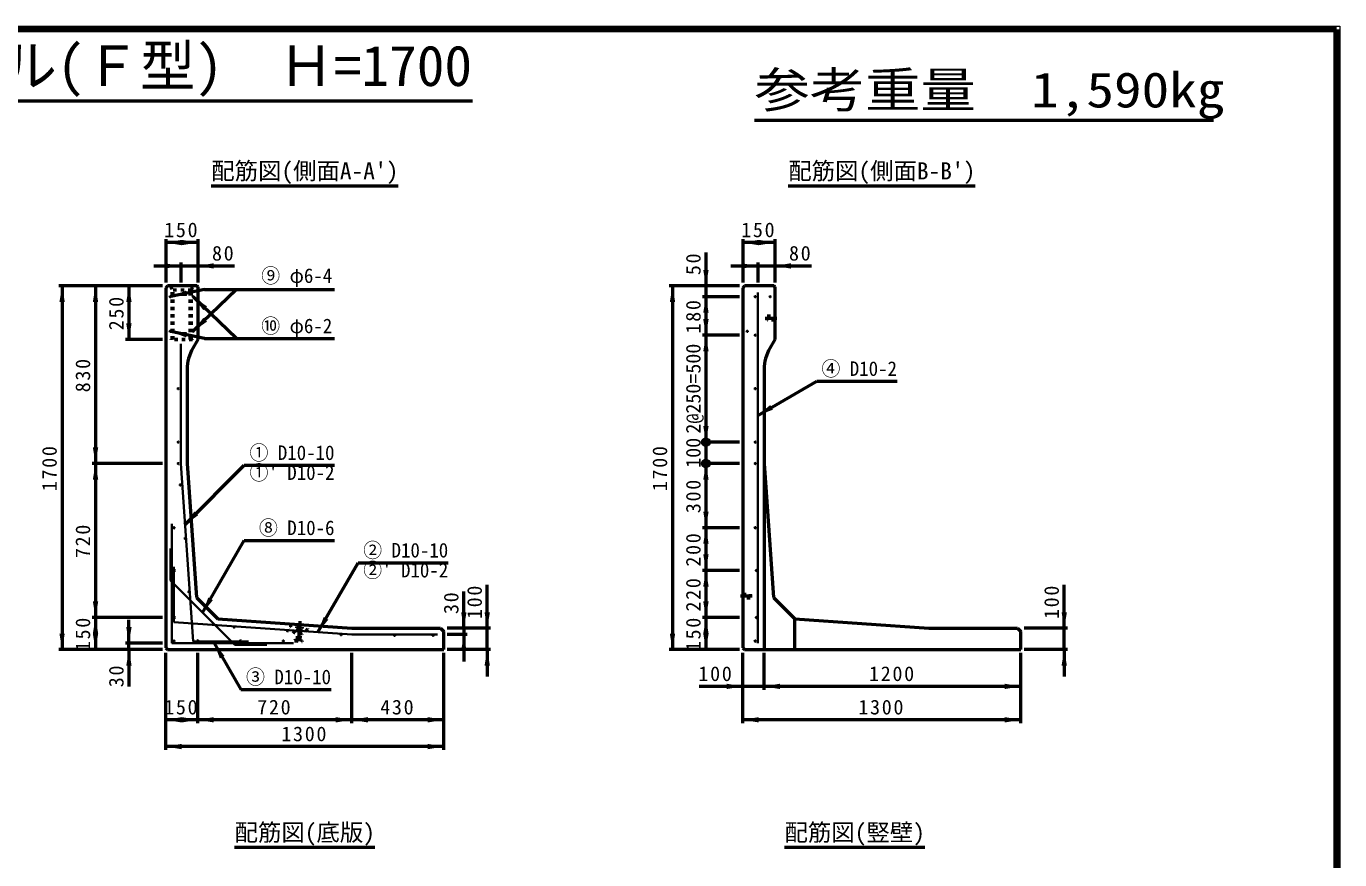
# Model space of a CAD drawing. Units: millimetres, scale not verified. Extents: x 100 to 4105, y 100 to 2870.
# Drawn here: x 2140 to 4105, y 1623 to 2870 of the extents above; entities that cross this region are included whole.
import ezdxf
from ezdxf.enums import TextEntityAlignment as Align

# ---------------------------------------------------------------- set-up
doc = ezdxf.new("R2010")
doc.units = ezdxf.units.MM
doc.header["$LTSCALE"] = 5
doc.linetypes.add('USER2', pattern=[13.4, 10, -1.2, 1, -1.2])
doc.linetypes.add('USER3', pattern=[2.2, 1, -1.2])
doc.layers.add('V-nasSTD', color=7, linetype='Continuous', lineweight=50)
doc.styles.add('ＭＳ ゴシック', font='')
doc.styles.get('ＭＳ ゴシック').set_extended_font_data('MS Gothic')

msp = doc.modelspace()

# ---------------------------------------------------------------- hatches: boundary and pattern name
at = {"layer": 'V-nasSTD'}
for points in [[(2372.661, 2546.466), (2372.661, 2542.466), (2348.661, 2546.466), (2372.661, 2550.466)], [(2372.661, 2546.466), (2372.661, 2550.466), (2396.661, 2546.466), (2372.661, 2542.466)], [(3235.861, 2546.466), (3235.861, 2542.466), (3211.861, 2546.466), (3235.861, 2550.466)], [(3235.861, 2546.466), (3235.861, 2550.466), (3259.861, 2546.466), (3235.861, 2542.466)], [(2347.061, 2511.466), (2347.061, 2515.466), (2371.061, 2511.466), (2347.061, 2507.466)], [(2420.661, 2511.466), (2420.661, 2507.466), (2396.661, 2511.466), (2420.661, 2515.466)], [(3210.261, 2511.466), (3210.261, 2515.466), (3234.261, 2511.466), (3210.261, 2507.466)], [(3283.861, 2511.466), (3283.861, 2507.466), (3259.861, 2511.466), (3283.861, 2515.466)], [(3156.861, 2505.466), (3160.861, 2505.466), (3156.861, 2481.466), (3152.861, 2505.466)], [(2193.661, 2457.466), (2189.661, 2457.466), (2193.661, 2481.466), (2197.661, 2457.466)], [(2243.661, 2457.466), (2239.661, 2457.466), (2243.661, 2481.466), (2247.661, 2457.466)], [(2293.661, 2457.466), (2289.661, 2457.466), (2293.661, 2481.466), (2297.661, 2457.466)], [(3106.861, 2457.466), (3102.861, 2457.466), (3106.861, 2481.466), (3110.861, 2457.466)], [(2379.951, 2470.68), (2380.786, 2466.768), (2356.48, 2465.667), (2379.115, 2474.591)], [(2407.702, 2448.093), (2404.918, 2445.221), (2390.47, 2464.798), (2410.487, 2450.965)], [(3156.861, 2441.466), (3152.861, 2441.466), (3156.861, 2465.466), (3160.861, 2441.466)], [(2293.661, 2425.466), (2297.661, 2425.466), (2293.661, 2401.466), (2289.661, 2425.466)], [(2407.702, 2430.999), (2410.487, 2428.127), (2390.47, 2414.294), (2404.918, 2433.871)], [(3156.861, 2431.866), (3160.861, 2431.866), (3156.861, 2407.866), (3152.861, 2431.866)], [(2379.951, 2408.412), (2379.115, 2404.501), (2356.48, 2413.425), (2380.786, 2412.324)], [(3156.861, 2383.866), (3152.861, 2383.866), (3156.861, 2407.866), (3160.861, 2383.866)], [(3255.046, 2299.866), (3257.046, 2296.402), (3234.261, 2287.866), (3253.046, 2303.33)], [(3156.861, 2271.866), (3160.861, 2271.866), (3156.861, 2247.866), (3152.861, 2271.866)], [(2243.661, 2239.866), (2247.661, 2239.866), (2243.661, 2215.866), (2239.661, 2239.866)], [(2243.661, 2191.866), (2239.661, 2191.866), (2243.661, 2215.866), (2247.661, 2191.866)], [(3156.861, 2191.866), (3152.861, 2191.866), (3156.861, 2215.866), (3160.861, 2191.866)], [(2394.39, 2141.281), (2397.218, 2138.453), (2377.419, 2124.311), (2391.561, 2144.11)], [(3156.861, 2143.866), (3160.861, 2143.866), (3156.861, 2119.866), (3152.861, 2143.866)], [(3156.861, 2095.866), (3152.861, 2095.866), (3156.861, 2119.866), (3160.861, 2095.866)], [(3156.861, 2079.866), (3160.861, 2079.866), (3156.861, 2055.866), (3152.861, 2079.866)], [(3156.861, 2031.866), (3152.861, 2031.866), (3156.861, 2055.866), (3160.861, 2031.866)], [(2243.661, 2009.466), (2247.661, 2009.466), (2243.661, 1985.466), (2239.661, 2009.466)], [(2415.795, 2013.384), (2419.259, 2011.384), (2403.795, 1992.6), (2412.331, 2015.384)], [(3156.861, 2009.466), (3160.861, 2009.466), (3156.861, 1985.466), (3152.861, 2009.466)], [(2243.661, 1961.466), (2239.661, 1961.466), (2243.661, 1985.466), (2247.661, 1961.466)], [(2588.415, 1984.168), (2591.879, 1982.168), (2576.415, 1963.383), (2584.951, 1986.168)], [(2794.661, 1993.466), (2798.661, 1993.466), (2794.661, 1969.466), (2790.661, 1993.466)], [(2829.661, 1993.466), (2825.661, 1993.466), (2829.661, 1969.466), (2833.661, 1993.466)], [(3156.861, 1961.466), (3152.861, 1961.466), (3156.861, 1985.466), (3160.861, 1961.466)], [(3692.861, 1993.466), (3688.861, 1993.466), (3692.861, 1969.466), (3696.861, 1993.466)], [(2293.661, 1971.066), (2289.661, 1971.066), (2293.661, 1947.066), (2297.661, 1971.066)], [(2193.661, 1961.466), (2197.661, 1961.466), (2193.661, 1937.466), (2189.661, 1961.466)], [(2243.661, 1961.466), (2247.661, 1961.466), (2243.661, 1937.466), (2239.661, 1961.466)], [(2433.114, 1926.281), (2429.65, 1924.281), (2421.114, 1947.066), (2436.578, 1928.281)], [(2794.661, 1935.866), (2790.661, 1935.866), (2794.661, 1959.866), (2798.661, 1935.866)], [(3106.861, 1961.466), (3110.861, 1961.466), (3106.861, 1937.466), (3102.861, 1961.466)], [(3156.861, 1961.466), (3160.861, 1961.466), (3156.861, 1937.466), (3152.861, 1961.466)], [(2293.661, 1913.466), (2297.661, 1913.466), (2293.661, 1937.466), (2289.661, 1913.466)], [(2829.661, 1913.466), (2825.661, 1913.466), (2829.661, 1937.466), (2833.661, 1913.466)], [(3692.861, 1913.466), (3688.861, 1913.466), (3692.861, 1937.466), (3696.861, 1913.466)], [(3187.861, 1882.466), (3187.861, 1878.466), (3211.861, 1882.466), (3187.861, 1886.466)], [(3267.861, 1882.466), (3267.861, 1878.466), (3243.861, 1882.466), (3267.861, 1886.466)], [(3603.861, 1882.466), (3603.861, 1886.466), (3627.861, 1882.466), (3603.861, 1878.466)], [(2372.661, 1832.466), (2372.661, 1828.466), (2348.661, 1832.466), (2372.661, 1836.466)], [(2372.661, 1832.466), (2372.661, 1836.466), (2396.661, 1832.466), (2372.661, 1828.466)], [(2420.661, 1832.466), (2420.661, 1828.466), (2396.661, 1832.466), (2420.661, 1836.466)], [(2603.061, 1832.466), (2603.061, 1836.466), (2627.061, 1832.466), (2603.061, 1828.466)], [(2651.061, 1832.466), (2651.061, 1828.466), (2627.061, 1832.466), (2651.061, 1836.466)], [(2740.661, 1832.466), (2740.661, 1836.466), (2764.661, 1832.466), (2740.661, 1828.466)], [(3235.861, 1832.466), (3235.861, 1828.466), (3211.861, 1832.466), (3235.861, 1836.466)], [(3603.861, 1832.466), (3603.861, 1836.466), (3627.861, 1832.466), (3603.861, 1828.466)], [(2372.661, 1792.466), (2372.661, 1788.466), (2348.661, 1792.466), (2372.661, 1796.466)], [(2740.661, 1792.466), (2740.661, 1796.466), (2764.661, 1792.466), (2740.661, 1788.466)]]:
    msp.add_hatch(color=256, dxfattribs=at).paths.add_polyline_path(points)

# ---------------------------------------------------------------- linework, layer by layer
at = {"layer": 'V-nasSTD', "lineweight": 100}
for p, q in [((4100, 2865), (105, 2865)), ((4100, 105), (4100, 2865))]:
    msp.add_line(p, q, dxfattribs=at)
at = {"layer": 'V-nasSTD'}
for p, q in [((1397.476, 2758.465), (2807.524, 2758.465)), ((3229.369, 2729.328), (3916.169, 2729.328)), ((2416.661, 2631.466), (2696.661, 2631.466)), ((3279.861, 2631.466), (3559.861, 2631.466)), ((2348.661, 2551.466), (2348.661, 2486.466)), ((2396.661, 2546.466), (2348.661, 2546.466)), ((2396.661, 2551.466), (2396.661, 2486.466)), ((3211.861, 2551.466), (3211.861, 2486.466)), ((3259.861, 2546.466), (3211.861, 2546.466)), ((3259.861, 2551.466), (3259.861, 2486.466)), ((2371.061, 2516.466), (2371.061, 2486.466)), ((3156.861, 2531.466), (3156.861, 2481.466)), ((3234.261, 2516.466), (3234.261, 2486.466)), ((2331.061, 2511.466), (2371.061, 2511.466)), ((2371.061, 2511.466), (2396.661, 2511.466)), ((2396.661, 2511.466), (2451.661, 2511.466)), ((3194.261, 2511.466), (3234.261, 2511.466)), ((3234.261, 2511.466), (3259.861, 2511.466)), ((3259.861, 2511.466), (3314.861, 2511.466)), ((2343.661, 2481.466), (2188.661, 2481.466)), ((2193.661, 2481.466), (2193.661, 1937.466)), ((2243.661, 2481.466), (2243.661, 2215.866)), ((2293.661, 2481.466), (2293.661, 2401.466)), ((2351.541, 2481.466), (2348.661, 2478.586)), ((2348.661, 2478.586), (2348.661, 1940.346)), ((2395.061, 2481.466), (2351.541, 2481.466)), ((2406.48, 2476.346), (2356.48, 2465.667)), ((2454.48, 2476.346), (2390.47, 2414.294)), ((2396.661, 2479.866), (2396.661, 2401.466)), ((2406.48, 2476.346), (2601.295, 2476.346)), ((3206.861, 2481.466), (3101.861, 2481.466)), ((3106.861, 2481.466), (3106.861, 1937.466)), ((3156.861, 2481.466), (3156.861, 2465.466)), ((3214.741, 2481.466), (3211.861, 2478.586)), ((3211.861, 2478.586), (3211.861, 1940.346)), ((3258.261, 2481.466), (3214.741, 2481.466)), ((3259.861, 2479.866), (3259.861, 2401.466)), ((2454.48, 2402.746), (2390.47, 2464.798)), ((3206.861, 2465.466), (3151.861, 2465.466)), ((3156.861, 2465.466), (3156.861, 2407.866)), ((2343.661, 2401.466), (2288.661, 2401.466)), ((2406.48, 2402.746), (2356.48, 2413.425)), ((2396.661, 2401.466), (2389.235, 2388.604)), ((2406.48, 2402.746), (2601.295, 2402.746)), ((3206.861, 2407.866), (3151.861, 2407.866)), ((3156.861, 2407.866), (3156.861, 2247.866)), ((3259.861, 2401.466), (3252.435, 2388.604)), ((2380.661, 2356.604), (2380.661, 2215.866)), ((3234.261, 2287.866), (3322.752, 2338.956)), ((3243.861, 2356.604), (3243.861, 1937.466)), ((3322.752, 2338.956), (3442.752, 2338.956)), ((3206.861, 2247.866), (3151.861, 2247.866)), ((3156.861, 2247.866), (3156.861, 2215.866)), ((2343.661, 2215.866), (2238.661, 2215.866)), ((2243.661, 2215.866), (2243.661, 1985.466)), ((2377.419, 2124.311), (2466.295, 2213.187)), ((2380.661, 2215.866), (2394.583, 2015.388)), ((2466.295, 2213.187), (2601.295, 2213.187)), ((3206.861, 2215.866), (3151.861, 2215.866)), ((3156.861, 2215.866), (3156.861, 2119.866)), ((3243.861, 2215.866), (3257.783, 2015.388)), ((3206.861, 2119.866), (3151.861, 2119.866)), ((3156.861, 2119.866), (3156.861, 2055.866)), ((2403.795, 1992.6), (2466.295, 2100.853)), ((2466.295, 2100.853), (2601.295, 2100.853)), ((2576.415, 1963.383), (2636.415, 2067.306)), ((2636.415, 2067.306), (2771.415, 2067.306)), ((3206.861, 2055.866), (3151.861, 2055.866)), ((3156.861, 2055.866), (3156.861, 1985.466)), ((2794.661, 1969.466), (2794.661, 2024.466)), ((2829.661, 1969.466), (2829.661, 2034.466)), ((3692.861, 1969.466), (3692.861, 2034.466)), ((2394.583, 2015.388), (2426.583, 1983.388)), ((3257.783, 2015.388), (3289.783, 1983.388)), ((2343.661, 1985.466), (2238.661, 1985.466)), ((2243.661, 1985.466), (2243.661, 1937.466)), ((3206.861, 1985.466), (3151.861, 1985.466)), ((3156.861, 1985.466), (3156.861, 1937.466)), ((2293.661, 1947.066), (2293.661, 1982.066)), ((2426.583, 1983.388), (2627.061, 1969.466)), ((2627.061, 1969.466), (2759.861, 1969.466)), ((2759.861, 1969.466), (2764.661, 1964.666)), ((2834.661, 1969.466), (2769.661, 1969.466)), ((2794.661, 1969.466), (2794.661, 1959.866)), ((2829.661, 1937.466), (2829.661, 1969.466)), ((3289.783, 1983.388), (3490.261, 1969.466)), ((3289.783, 1937.466), (3289.783, 1983.388)), ((3490.261, 1969.466), (3623.061, 1969.466)), ((3623.061, 1969.466), (3627.861, 1964.666)), ((3697.861, 1969.466), (3632.861, 1969.466)), ((3692.861, 1937.466), (3692.861, 1969.466)), ((2343.661, 1947.066), (2288.661, 1947.066)), ((2293.661, 1937.466), (2293.661, 1947.066)), ((2421.114, 1947.066), (2461.114, 1877.784)), ((2764.661, 1937.466), (2764.661, 1964.666)), ((2799.661, 1959.866), (2769.661, 1959.866)), ((2794.661, 1959.866), (2794.661, 1919.866)), ((3627.861, 1937.466), (3627.861, 1964.666)), ((2343.661, 1937.466), (2188.661, 1937.466)), ((2293.661, 1937.466), (2293.661, 1882.466)), ((2348.661, 1940.346), (2351.541, 1937.466)), ((2348.661, 1787.466), (2348.661, 1932.466)), ((2351.541, 1937.466), (2764.661, 1937.466)), ((2396.661, 1827.466), (2396.661, 1932.466)), ((2627.061, 1827.466), (2627.061, 1932.466)), ((2764.661, 1787.466), (2764.661, 1932.466)), ((2834.661, 1937.466), (2769.661, 1937.466)), ((2829.661, 1937.466), (2829.661, 1897.466)), ((3206.861, 1937.466), (3101.861, 1937.466)), ((3211.861, 1940.346), (3214.741, 1937.466)), ((3211.861, 1827.466), (3211.861, 1932.466)), ((3214.741, 1937.466), (3627.861, 1937.466)), ((3243.861, 1877.466), (3243.861, 1932.466)), ((3627.861, 1827.466), (3627.861, 1932.466)), ((3697.861, 1937.466), (3632.861, 1937.466)), ((3692.861, 1937.466), (3692.861, 1897.466)), ((2461.114, 1877.784), (2596.114, 1877.784)), ((3211.861, 1882.466), (3146.861, 1882.466)), ((3243.861, 1882.466), (3211.861, 1882.466)), ((3243.861, 1882.466), (3211.861, 1882.466)), ((3627.861, 1882.466), (3243.861, 1882.466)), ((2396.661, 1832.466), (2348.661, 1832.466)), ((2627.061, 1832.466), (2396.661, 1832.466)), ((2764.661, 1832.466), (2627.061, 1832.466)), ((3627.861, 1832.466), (3211.861, 1832.466)), ((2764.661, 1792.466), (2348.661, 1792.466)), ((2451.661, 1641.866), (2661.661, 1641.866)), ((3274.381, 1641.866), (3484.381, 1641.866))]:
    msp.add_line(p, q, dxfattribs=at)
at = {"layer": 'V-nasSTD', "linetype": 'USER3'}
for p, q in [((2355.861, 2481.466), (2358.261, 2475.066)), ((2387.061, 2475.066), (2389.461, 2481.466)), ((2358.261, 2401.466), (2358.261, 2475.066)), ((2387.061, 2475.066), (2358.261, 2475.066)), ((2359.861, 2401.466), (2359.861, 2475.066)), ((2385.461, 2401.466), (2385.461, 2475.066)), ((2387.061, 2401.466), (2387.061, 2475.066)), ((3248.661, 2430.266), (3248.661, 2436.666)), ((3248.661, 2436.666), (3259.861, 2436.666)), ((3259.861, 2430.266), (3248.661, 2430.266)), ((2388.661, 2401.466), (2356.661, 2401.466)), ((2356.661, 2400.826), (2356.661, 2401.466)), ((2388.661, 2400.826), (2356.661, 2400.826)), ((2388.661, 2400.826), (2388.661, 2401.466)), ((3211.861, 2020.666), (3223.061, 2020.666)), ((3223.061, 2014.266), (3211.861, 2014.266)), ((3223.061, 2020.666), (3223.061, 2014.266)), ((2544.671, 1971.98), (2544.516, 1969.745)), ((2544.516, 1969.745), (2546.205, 1968.666)), ((2544.516, 1969.745), (2552.496, 1969.191)), ((2544.671, 1971.98), (2552.651, 1971.426)), ((2546.205, 1968.666), (2545.096, 1952.704)), ((2546.205, 1968.666), (2550.674, 1968.355)), ((2550.674, 1968.355), (2549.566, 1952.394)), ((2550.674, 1968.355), (2552.496, 1969.191)), ((2552.651, 1971.426), (2552.496, 1969.191)), ((2541.634, 1951.341), (2541.567, 1950.383)), ((2541.567, 1950.383), (2552.74, 1949.607)), ((2541.634, 1951.341), (2545.096, 1952.704)), ((2541.634, 1951.341), (2552.807, 1950.565)), ((2545.096, 1952.704), (2549.566, 1952.394)), ((2549.566, 1952.394), (2552.807, 1950.565)), ((2552.807, 1950.565), (2552.74, 1949.607))]:
    msp.add_line(p, q, dxfattribs=at)
at = {"layer": 'V-nasSTD', "lineweight": 35}
for p, q in [((3234.261, 2471.866), (3234.261, 1947.066)), ((2371.061, 2395.066), (2371.061, 2215.866)), ((2371.061, 2215.866), (2389.55, 1949.626)), ((2357.621, 1947.066), (2357.621, 2125.466)), ((2355.701, 2040.694), (2355.701, 2088.694)), ((2360.821, 1978.355), (2360.821, 2061.235)), ((2355.701, 2040.694), (2451.889, 1944.506)), ((2360.821, 1978.355), (2627.061, 1959.866)), ((2357.621, 1947.066), (2540.021, 1947.066)), ((2389.55, 1949.626), (2472.43, 1949.626)), ((2627.061, 1959.866), (2755.061, 1959.866)), ((2451.889, 1944.506), (2499.889, 1944.506))]:
    msp.add_line(p, q, dxfattribs=at)
at = {"layer": 'V-nasSTD', "linetype": 'USER2'}
for p, q in [((3245.461, 2433.466), (3263.061, 2433.466)), ((3226.261, 2017.466), (3208.661, 2017.466)), ((2549.229, 1979.883), (2547.497, 1954.943))]:
    msp.add_line(p, q, dxfattribs=at)
at = {"layer": 'V-nasSTD', "lineweight": 13}
msp.add_lwpolyline([(100, 100), (100, 2870), (4105, 2870), (4105, 100)], close=True, dxfattribs=at)
at = {"layer": 'V-nasSTD', "lineweight": 35}
for centre in [(2355.541, 2465.466), (2389.781, 2465.466), (3230.581, 2465.466), (3252.981, 2465.466), (2355.541, 2413.626), (2389.781, 2413.626), (3218.741, 2413.626), (3230.581, 2407.866), (2367.381, 2327.866), (3230.581, 2327.866), (2367.381, 2247.866), (3230.581, 2247.866), (2367.381, 2215.866), (3230.581, 2215.866), (2370.581, 2183.866), (2360.981, 2119.866), (2377.879, 2103.866), (3230.581, 2119.866), (2361.781, 2055.866), (3232.341, 2055.866), (2383.434, 2023.866), (2361.781, 1985.466), (3232.341, 1985.466), (2451.061, 1971.128), (2531.061, 1965.573), (2360.981, 1950.266), (2396.661, 1950.586), (2460.661, 1950.586), (2524.661, 1950.266), (2611.061, 1960.017), (2691.061, 1958.906), (2748.661, 1958.906), (3230.581, 1950.266)]:
    msp.add_circle(centre, 0.96, dxfattribs=at)
at = {"layer": 'V-nasSTD'}
for centre in [(3156.861, 2247.866), (3156.861, 2215.866)]:
    msp.add_circle(centre, 5, dxfattribs=at)
for centre, radius, start, end in [((2395.061, 2479.866), 1.6, 0, 90), ((3258.261, 2479.866), 1.6, 0, 90), ((2444.661, 2356.604), 64, 150, 180), ((3307.861, 2356.604), 64, 150, 180)]:
    msp.add_arc(centre, radius, start, end, dxfattribs=at)
at = {"layer": 'V-nasSTD', "linetype": 'USER3'}
msp.add_arc((2548.883, 1974.895), 13.76, 176.0275, 356.0275, dxfattribs=at)

# ---------------------------------------------------------------- texts
at = {"layer": 'V-nasSTD', "style": 'ＭＳ ゴシック'}
for s, height, p in [('1ｓｔタッチウォール(Ｆ型)  Ｈ=1700', 60.81, (2102.5, 2841.409)), ("配筋図(側面A-A')", 25.66, (2556.661, 2666.466)), ("配筋図(側面B-B')", 25.66, (3419.861, 2666.466)), ('配筋図(底版)', 25.66, (2556.661, 1676.866)), ('配筋図(竪壁)', 25.66, (3379.381, 1676.866))]:
    msp.add_text(s, height=height, dxfattribs=at).set_placement(p, align=Align.TOP_CENTER)
at = {"layer": 'V-nasSTD', "style": 'ＭＳ ゴシック', "width": 1.15}
msp.add_text('参考重量\u30001,590kg', height=52.79, dxfattribs=at).set_placement((3229.369, 2801.328), align=Align.TOP_LEFT)
at = {"layer": 'V-nasSTD', "style": 'ＭＳ ゴシック', "width": 0.95}
for s, p in [('⑨ φ6-4', (2544.66, 2507.886)), ('⑩ φ6-2', (2544.66, 2432.686)), ('④ D10-2', (3386.117, 2368.764)), ('① D10-10', (2537.58, 2242.995)), ("①' D10-2", (2537.58, 2213.187)), ('⑧ D10-6', (2544.66, 2130.661)), ('② D10-10', (2707.701, 2097.114)), ("②' D10-2", (2707.701, 2067.306)), ('③ D10-10', (2532.4, 1907.592))]:
    msp.add_text(s, height=21.85, dxfattribs=at).set_placement(p, align=Align.TOP_CENTER)
at = {"layer": 'V-nasSTD', "style": 'ＭＳ ゴシック'}
for s, p in [('2@250=500', (3126.861, 2327.866)), ('100', (3126.861, 2231.866))]:
    msp.add_text(s, height=21.99, rotation=90, dxfattribs=at).set_placement(p, align=Align.TOP_CENTER)
at = {"layer": 'V-nasSTD', "char_height": 21.99, "attachment_point": 2, "style": 'ＭＳ ゴシック'}
for s, insert in [('\\T1.17;150', (2372.661, 2576.466)), ('\\T1.17;150', (3235.861, 2576.466)), ('\\T1.17;80', (2435.411, 2541.466)), ('\\T1.17;80', (3298.611, 2541.466)), ('\\T1.17;100', (3171.861, 1912.466)), ('\\T1.17;1200', (3435.861, 1912.466)), ('\\T1.17;150', (2372.661, 1862.466)), ('\\T1.17;720', (2511.861, 1862.466)), ('\\T1.17;430', (2695.861, 1862.466)), ('\\T1.17;1300', (3419.861, 1862.466)), ('\\T1.17;1300', (2556.661, 1822.466))]:
    msp.add_mtext(s, dxfattribs=dict(at, insert=insert))
at = {"layer": 'V-nasSTD', "char_height": 21.99, "attachment_point": 2, "rotation": 90, "style": 'ＭＳ ゴシック'}
for s, insert in [('\\T1.17;50', (3126.861, 2515.216)), ('\\T1.17;250', (2263.661, 2441.466)), ('\\T1.17;180', (3126.861, 2436.666)), ('\\T1.17;830', (2213.661, 2348.666)), ('\\T1.17;1700', (2163.661, 2209.466)), ('\\T1.17;1700', (3076.861, 2209.466)), ('\\T1.17;300', (3126.861, 2167.866)), ('\\T1.17;720', (2213.661, 2100.666)), ('\\T1.17;200', (3126.861, 2087.866)), ('\\T1.17;100', (2799.661, 2009.466)), ('\\T1.17;220', (3126.861, 2020.666)), ('\\T1.17;100', (3662.861, 2009.466)), ('\\T1.17;30', (2764.661, 2008.216)), ('\\T1.17;150', (2213.661, 1961.466)), ('\\T1.17;150', (3126.861, 1961.466)), ('\\T1.17;30', (2263.661, 1898.716))]:
    msp.add_mtext(s, dxfattribs=dict(at, insert=insert))

doc.saveas('drawing.dxf')
